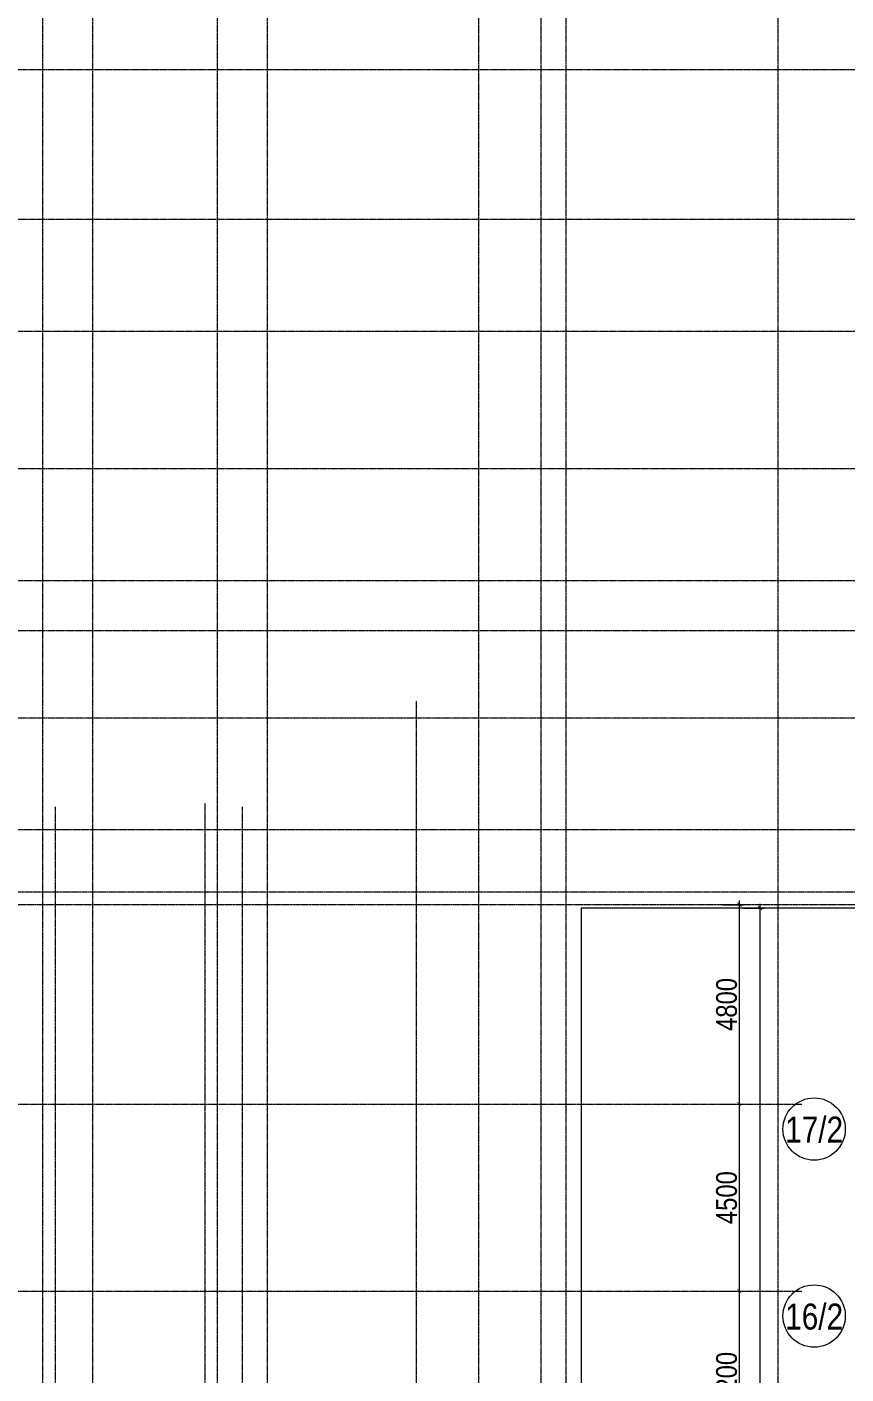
# Model space of a CAD drawing. Header units: millimetres. Extents: x 538266 to 1167394, y 114608 to 637157.
# Drawn here: x 1099158 to 1118866, y 553872 to 586297 of the extents above; entities that cross this region are included whole.
import ezdxf
from ezdxf.enums import TextEntityAlignment as Align

# ---------------------------------------------------------------- set-up
doc = ezdxf.new("R2010")
doc.units = ezdxf.units.MM
doc.linetypes.add('CENTER2', pattern=[28.575, 19.05, -3.175, 3.175, -3.175])
doc.linetypes.add('DASHED', pattern=[19.05, 12.7, -6.35])
doc.layers.get('Defpoints').update_dxf_attribs({"color": 140})
doc.layers.add('АР_Делит', color=120, linetype='Continuous', lineweight=0, plot=False)
doc.layers.add('РД_Оси_100', color=7, linetype='Continuous', lineweight=0, true_color=0x525252)
doc.layers.add('РД_Оси_размер', color=8, linetype='Continuous', lineweight=0)
doc.styles.add('style1', font='ARIALN.TTF')
doc.styles.add('ккк', font='isocpeur.ttf', dxfattribs={"width": 0.85, "oblique": 15})
doc.dimstyles.new('Dim100_ареал', dxfattribs={"dimscale": 100, "dimtxt": 2.5, "dimasz": 1, "dimexe": 1, "dimexo": 1, "dimgap": 0.5, "dimtad": 1, "dimzin": 12, "dimdsep": 46, "dimtxsty": 'style1', "dimblk": 'ARCHTICK', "dimcen": 1, "dimdle": 1, "dimclrd": 256, "dimclre": 256, "dimaunit": 1, "dimadec": 0, "dimazin": 3, "dimtfac": 1, "dimtmove": 1, "dimatfit": 3, "dimldrblk": 'OPEN30', "dimfxl": 4, "dimfxlon": 1, "dimtolj": 1, "dimtzin": 0, "dimlwd": 9, "dimlwe": 9, "dimarcsym": 0})

# ---------------------------------------------------------------- blocks, each defined once
blk = doc.blocks.new('A-iden')
at = {"linetype": 'Continuous', "lineweight": 5}
blk.add_circle((0, -4), 3, dxfattribs=at)
at = {"color": 0, "linetype": 'Continuous', "lineweight": 20, "style": 'ккк', "width": 0.85}
blk.add_attdef('ID', text='', height=8, dxfattribs=at).set_placement((0.31, -3.85), align=Align.MIDDLE_CENTER)
blk = doc.blocks.new('_ArchTick')
at = {"color": 0, "linetype": 'ByBlock', "const_width": 0.15}
blk.add_lwpolyline([(-0.5, -0.5), (0.5, 0.5)], dxfattribs=at)
blk = doc.blocks.new('*D886')
at = {"layer": 'Defpoints', "color": 0, "transparency": 16777216}
for p in [(68364, 68320), (70364, 68320), (68364, 15000)]:
    blk.add_point(p, dxfattribs=at)
at = {"layer": 'РД_Оси_размер', "lineweight": 9, "transparency": 16777216}
for p, q in [((70364, 14900), (70364, 68420)), ((69964, 68320), (70464, 68320)), ((69964, 15000), (70464, 15000))]:
    blk.add_line(p, q, dxfattribs=at)
at = {"layer": 'РД_Оси_размер', "lineweight": 9, "transparency": 16777216, "xscale": 100, "yscale": 100, "zscale": 100}
for p, rotation in [((70364, 68320), 90), ((70364, 15000), 270)]:
    blk.add_blockref('_ArchTick', p, dxfattribs=dict(at, rotation=rotation))
at = {"layer": 'РД_Оси_размер', "color": 0, "transparency": 16777216, "insert": (70059, 41660), "char_height": 500, "attachment_point": 5, "rotation": 90, "style": 'style1'}
blk.add_mtext('\\A1;53320', dxfattribs=at)
blk = doc.blocks.new('_Open30')
at = {"color": 0, "linetype": 'ByBlock', "lineweight": -2}
for p, q in [((-1, 0.27), (0, 0)), ((0, 0), (-1, -0.27)), ((0, 0), (-1, 0))]:
    blk.add_line(p, q, dxfattribs=at)
blk = doc.blocks.new('*D835')
at = {"layer": 'Defpoints', "color": 0, "transparency": 16777216}
for p in [(68364, 68400), (68364, 63600), (69864, 63600)]:
    blk.add_point(p, dxfattribs=at)
at = {"layer": 'РД_Оси_размер', "lineweight": 9, "transparency": 16777216}
for p, q in [((69864, 68500), (69864, 63500)), ((69464, 68400), (69964, 68400)), ((69464, 63600), (69964, 63600))]:
    blk.add_line(p, q, dxfattribs=at)
at = {"layer": 'РД_Оси_размер', "lineweight": 9, "transparency": 16777216, "xscale": 100, "yscale": 100, "zscale": 100}
for p, rotation in [((69864, 68400), 90), ((69864, 63600), 270)]:
    blk.add_blockref('_ArchTick', p, dxfattribs=dict(at, rotation=rotation))
at = {"layer": 'РД_Оси_размер', "color": 0, "transparency": 16777216, "insert": (69559, 66000), "char_height": 500, "attachment_point": 5, "rotation": 90, "style": 'style1'}
blk.add_mtext('\\A1;4800', dxfattribs=at)
blk = doc.blocks.new('*D836')
at = {"layer": 'Defpoints', "color": 0, "transparency": 16777216}
for p in [(68364, 63600), (68364, 59100), (69864, 59100)]:
    blk.add_point(p, dxfattribs=at)
at = {"layer": 'РД_Оси_размер', "lineweight": 9, "transparency": 16777216}
for p, q in [((69464, 63600), (69964, 63600)), ((69864, 63700), (69864, 59000)), ((69464, 59100), (69964, 59100))]:
    blk.add_line(p, q, dxfattribs=at)
at = {"layer": 'РД_Оси_размер', "lineweight": 9, "transparency": 16777216, "xscale": 100, "yscale": 100, "zscale": 100}
for p, rotation in [((69864, 63600), 90), ((69864, 59100), 270)]:
    blk.add_blockref('_ArchTick', p, dxfattribs=dict(at, rotation=rotation))
at = {"layer": 'РД_Оси_размер', "color": 0, "transparency": 16777216, "insert": (69559, 61350), "char_height": 500, "attachment_point": 5, "rotation": 90, "style": 'style1'}
blk.add_mtext('\\A1;4500', dxfattribs=at)
blk = doc.blocks.new('*D837')
at = {"layer": 'Defpoints', "color": 0, "transparency": 16777216}
for p in [(68364, 59100), (68364, 54900), (69864, 54900)]:
    blk.add_point(p, dxfattribs=at)
at = {"layer": 'РД_Оси_размер', "lineweight": 9, "transparency": 16777216}
for p, q in [((69464, 59100), (69964, 59100)), ((69864, 59200), (69864, 54800)), ((69464, 54900), (69964, 54900))]:
    blk.add_line(p, q, dxfattribs=at)
at = {"layer": 'РД_Оси_размер', "lineweight": 9, "transparency": 16777216, "xscale": 100, "yscale": 100, "zscale": 100}
for p, rotation in [((69864, 59100), 90), ((69864, 54900), 270)]:
    blk.add_blockref('_ArchTick', p, dxfattribs=dict(at, rotation=rotation))
at = {"layer": 'РД_Оси_размер', "color": 0, "transparency": 16777216, "insert": (69559, 57000), "char_height": 500, "attachment_point": 5, "rotation": 90, "style": 'style1'}
blk.add_mtext('\\A1;4200', dxfattribs=at)
blk = doc.blocks.new('СОШ_2200_АР_ОСИ_М100_28.05.24')
at = {"layer": 'АР_Делит', "color": 251, "linetype": 'DASHED', "true_color": 0x636466}
blk.add_lwpolyline([(114955, 135155), (114955, -355), (93595.036, -355), (93595.036, 13855), (94145, 13855), (94145, 68320), (66055, 68320), (66055, 13857.73), (83455, 13857.73), (83455, -355), (45245, -355), (45245, 13145), (44695, 13145), (44695, 26755), (45245, 26755), (45245, 68320), (20455, 68320), (20455, 26755), (27955, 26755), (27955, 13145), (-355, 13145), (-355, 100855)], dxfattribs=at)
at = {"layer": 'РД_Оси_100', "color": 251, "linetype": 'CENTER2', "true_color": 0x636466}
for p, q in [((63600, -6155), (63600, 139938.679)), ((65100, -6155), (65100, 139938.679)), ((70800, -6155), (70800, 90900)), ((-5954.958, 88500), (119910, 88500)), ((-5954.958, 84900), (119910, 84900)), ((119910, 82200), (-5954.958, 82200)), ((-5954.958, 78900), (119910, 78900)), ((119910, 76200), (-5954.958, 76200)), ((-5954.958, 75000), (119910, 75000)), ((62100, -6155), (62100, 73302.739)), ((-5954.958, 72900), (95715.503, 72900)), ((43327.994, 63600), (71363.995, 63600)), ((43327.994, 59100), (69455, 59100)), ((43327.994, 59100), (71363.995, 59100))]:
    blk.add_line(p, q, dxfattribs=at)
for points in [[(53100, 139938.679), (53100, -5755), (52949.266, -6155)], [(54300, 139938.679), (54300, -6155)], [(57300, 139938.679), (57300, -6155)], [(58500, 139938.679), (58500, -6155)], [(65700, -6155), (65700, 139938.679)], [(53400, 70753.904), (53400, -5755), (53550, -6155)], [(57000, 70839.76), (57000, -5755), (56700, -6155)], [(57900, 70753.904), (57900, -6155)], [(119910, 70200), (-5954.958, 70200)], [(95715.503, 68700), (-5454.958, 68700), (-5954.958, 68850)], [(78274.959, 68400), (-5454.958, 68400), (-5954.958, 68250)]]:
    blk.add_lwpolyline(points, dxfattribs=at)
at = {"layer": 'РД_Оси_100', "color": 251, "true_color": 0x636466}
ref = blk.add_blockref('A-iden', (71663.995, 64000), dxfattribs=dict(at, xscale=250, yscale=250, zscale=250))
ref.add_attrib('ID', '17/2', dxfattribs={"layer": '0', "linetype": 'Continuous', "height": 625, "style": 'style1'}).set_placement((71663.995, 63000), align=Align.MIDDLE)
ref = blk.add_blockref('A-iden', (71663.995, 59500), dxfattribs=dict(at, xscale=250, yscale=250, zscale=250))
ref.add_attrib('ID', '16/2', dxfattribs={"layer": '0', "linetype": 'Continuous', "height": 625, "style": 'style1'}).set_placement((71663.995, 58500), align=Align.MIDDLE)
at = {"layer": 'РД_Оси_размер', "color": 251, "true_color": 0x636466}
for base, p1, p2, picture, middle in [((69863.995, 63600), (68363.995, 68400), (68363.995, 63600), '*D835', (69558.709, 66000)), ((70363.995, 68320), (68363.995, 15000), (68363.995, 68320), '*D886', (70058.709, 41660)), ((69863.995, 59100), (68363.995, 63600), (68363.995, 59100), '*D836', (69558.709, 61350)), ((69863.995, 54900), (68363.995, 59100), (68363.995, 54900), '*D837', (69558.709, 57000))]:
    dim = blk.add_linear_dim(base=base, p1=p1, p2=p2, angle=90, dimstyle='Dim100_ареал', override={"dimtxt": 5}, dxfattribs=at)
    dim.commit()
    dim.dimension.update_dxf_attribs({"geometry": picture, "text_midpoint": middle})

msp = doc.modelspace()

# ---------------------------------------------------------------- block references
at = {"layer": 'РД_Оси_100', "lineweight": 25}
msp.add_blockref('СОШ_2200_АР_ОСИ_М100_28.05.24', (1046434, 496769), dxfattribs=at)

doc.saveas('drawing.dxf')
